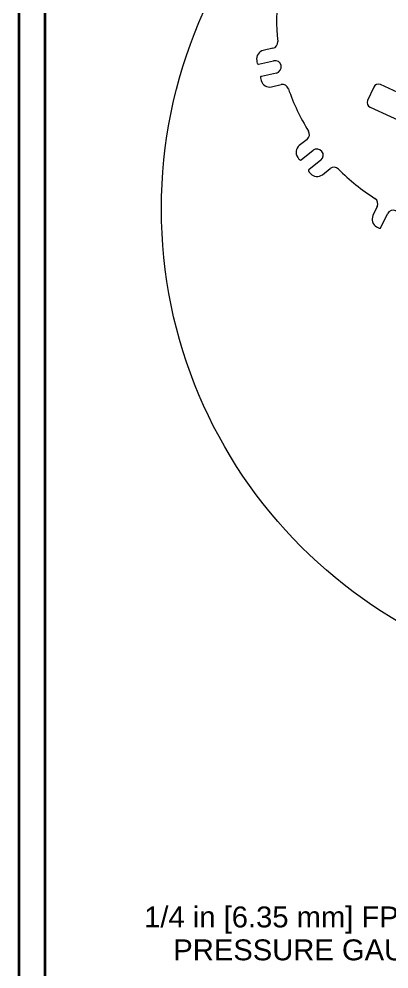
# Model space of a CAD drawing. Header units: inches. Extents: x 17 to 469, y 7 to 301.
# Drawn here: x 17.5 to 54.7, y 155.7 to 251 of the extents above; entities that cross this region are included whole.
import ezdxf

# ---------------------------------------------------------------- set-up
doc = ezdxf.new("R2010")
doc.units = ezdxf.units.IN
doc.header["$LTSCALE"] = 14
doc.header["$MEASUREMENT"] = 0
doc.layers.get('0').update_dxf_attribs({"lineweight": 25})
for name, color, linetype, lineweight in [('Border', 7, 'Continuous', 35), ('Symbol (ANSI)', 7, 'Continuous', 25), ('Visible', 7, 'Continuous', 18)]:
    doc.layers.add(name, color=color, linetype=linetype, lineweight=lineweight)
doc.styles.add('MEMCOR Medium', font='arial.ttf')
doc.dimstyles.new('Default (ANSI)$7', dxfattribs={"dimscale": 14, "dimtxt": 0.15, "dimasz": 0.098425, "dimexe": 0.125, "dimexo": 0.0625, "dimgap": 0.031496, "dimtad": 0, "dimtih": 1, "dimtoh": 1, "dimdec": 4, "dimrnd": 1e-08, "dimzin": 3, "dimdsep": 46, "dimlunit": 5, "dimtxsty": 'MEMCOR Medium', "dimcen": 0.09, "dimdle": 0.393701, "dimclrd": 256, "dimclre": 256, "dimclrt": 256, "dimadec": 0, "dimazin": 1, "dimtfac": 0.8, "dimtofl": 0, "dimtmove": 0, "dimatfit": 3, "dimfxl": 1, "dimfrac": 1, "dimtolj": 1, "dimtzin": 4, "dimlwd": -1, "dimlwe": -1, "dimarcsym": 0})

# ---------------------------------------------------------------- blocks, each defined once
blk = doc.blocks.new('Borders 22x34_D')
at = {"layer": 'Border'}
for p, q in [((1.25, 21.5), (1.25, 0.5)), ((1.4375, 0.5), (1.4375, 21.3125))]:
    blk.add_line(p, q, dxfattribs=at)

msp = doc.modelspace()

# ---------------------------------------------------------------- linework, layer by layer
at = {"layer": 'Visible'}
for p, q in [((43.028238, 248.101478), (42.061458, 247.885395)), ((41.59027, 246.509486), (43.096203, 246.846073)), ((43.371041, 245.616413), (41.865108, 245.279826)), ((42.877247, 244.235452), (43.844027, 244.451534)), ((53.166324, 244.214511), (52.539872, 242.851589)), ((58.826832, 242.163012), (53.829449, 244.460002)), ((52.785363, 242.188464), (57.782746, 239.891474)), ((46.457875, 238.960666), (45.680591, 238.346512)), ((45.853049, 236.90242), (47.063809, 237.859075)), ((47.844959, 236.870437), (46.6342, 235.913782)), ((47.999242, 235.411984), (48.776527, 236.026138)), ((53.51392, 232.213142), (53.080083, 231.322558)), ((53.862031, 230.096303), (54.53781, 231.483548))]:
    msp.add_line(p, q, dxfattribs=at)
msp.add_circle((79.817327, 231.997589), 48, dxfattribs=at)
for centre, radius, start, end in [((64.767313, 251.044182), 21.37, 173.40965047, 186.0739785), ((42.890819, 248.716308), 0.63, 282.59895734, 6.0739785), ((42.251227, 247.036344), 0.87, 102.59895734, 190.09287721), ((64.767313, 251.044182), 23.74, 190.09287721, 190.77935281), ((41.564095, 246.626597), 0.12, 190.77935281, 282.59895734), ((43.233622, 246.231243), 0.63, 282.59895734, 102.59895734), ((41.891283, 245.162716), 0.12, 102.59895734, 194.41856186), ((64.767313, 251.044182), 23.74, 194.41856186, 195.10503747), ((42.687478, 245.084503), 0.87, 195.10503747, 282.59895734), ((43.981446, 243.836704), 0.63, 19.12393618, 102.59895734), ((53.620632, 244.005694), 0.5, 65.31467163, 155.31467163), ((64.767313, 251.044182), 21.37, 199.12393618, 211.78826421), ((52.99418, 242.642771), 0.5, 155.31467163, 245.31467163), ((46.0673, 239.454985), 0.63, 308.31324305, 31.78826421), ((46.219956, 237.663881), 0.87, 128.31324305, 215.80716292), ((47.454384, 237.364756), 0.63, 308.31324305, 128.31324305), ((64.767313, 251.044182), 23.74, 215.80716292, 216.49363853), ((45.778654, 236.996576), 0.12, 216.49363853, 308.31324305), ((46.708595, 235.819626), 0.12, 128.31324305, 220.13284758), ((64.767313, 251.044182), 23.74, 220.13284758, 220.81932319), ((49.167102, 235.531819), 0.63, 44.8382219, 128.31324305), ((64.767313, 251.044182), 21.37, 224.8382219, 237.50254992), ((47.459877, 236.094615), 0.87, 220.81932319, 308.31324305), ((52.947547, 232.489044), 0.63, 334.02752877, 57.50254992), ((55.104183, 231.207646), 0.63, 334.02752877, 154.02752877), ((53.862217, 230.941551), 0.87, 154.02752877, 241.52144863), ((64.767313, 251.044182), 23.74, 241.52144863, 242.20792424), ((53.75415, 230.148856), 0.12, 242.20792424, 334.02752877)]:
    msp.add_arc(centre, radius, start, end, dxfattribs=at)

# ---------------------------------------------------------------- block references
at = {"xscale": 14, "yscale": 14, "zscale": 14}
msp.add_blockref('Borders 22x34_D', (0, 0), dxfattribs=at)

# ---------------------------------------------------------------- texts
at = {"layer": 'Symbol (ANSI)', "insert": (95.927651, 161.942853), "char_height": 2.10000007, "width": 65.85869226, "attachment_point": 3, "line_spacing_factor": 0.944221, "style": 'MEMCOR Medium'}
msp.add_mtext('\\fArial|b0|i0;1/4 in [6.35 mm] FPT (FARSIDE) FOR EFFLUENT\\P\\fArial|b0|i0;PRESSURE GAUGE CONNECTION (by others)\\P', dxfattribs=at)

# ---------------------------------------------------------------- leaders
at = {"layer": 'Symbol (ANSI)', "annotation_type": 0, "has_hookline": 1, "hookline_direction": 1, "text_width": 65.476742}
msp.add_leader([(108.405344, 135.834695), (97.746549, 160.892853), (96.368596, 160.892853)], dimstyle='Default (ANSI)$7', override={"dimasz": 0.098425, "dimtad": 0, "dimldrblk": 'Dot'}, dxfattribs=at)

doc.saveas('drawing.dxf')
